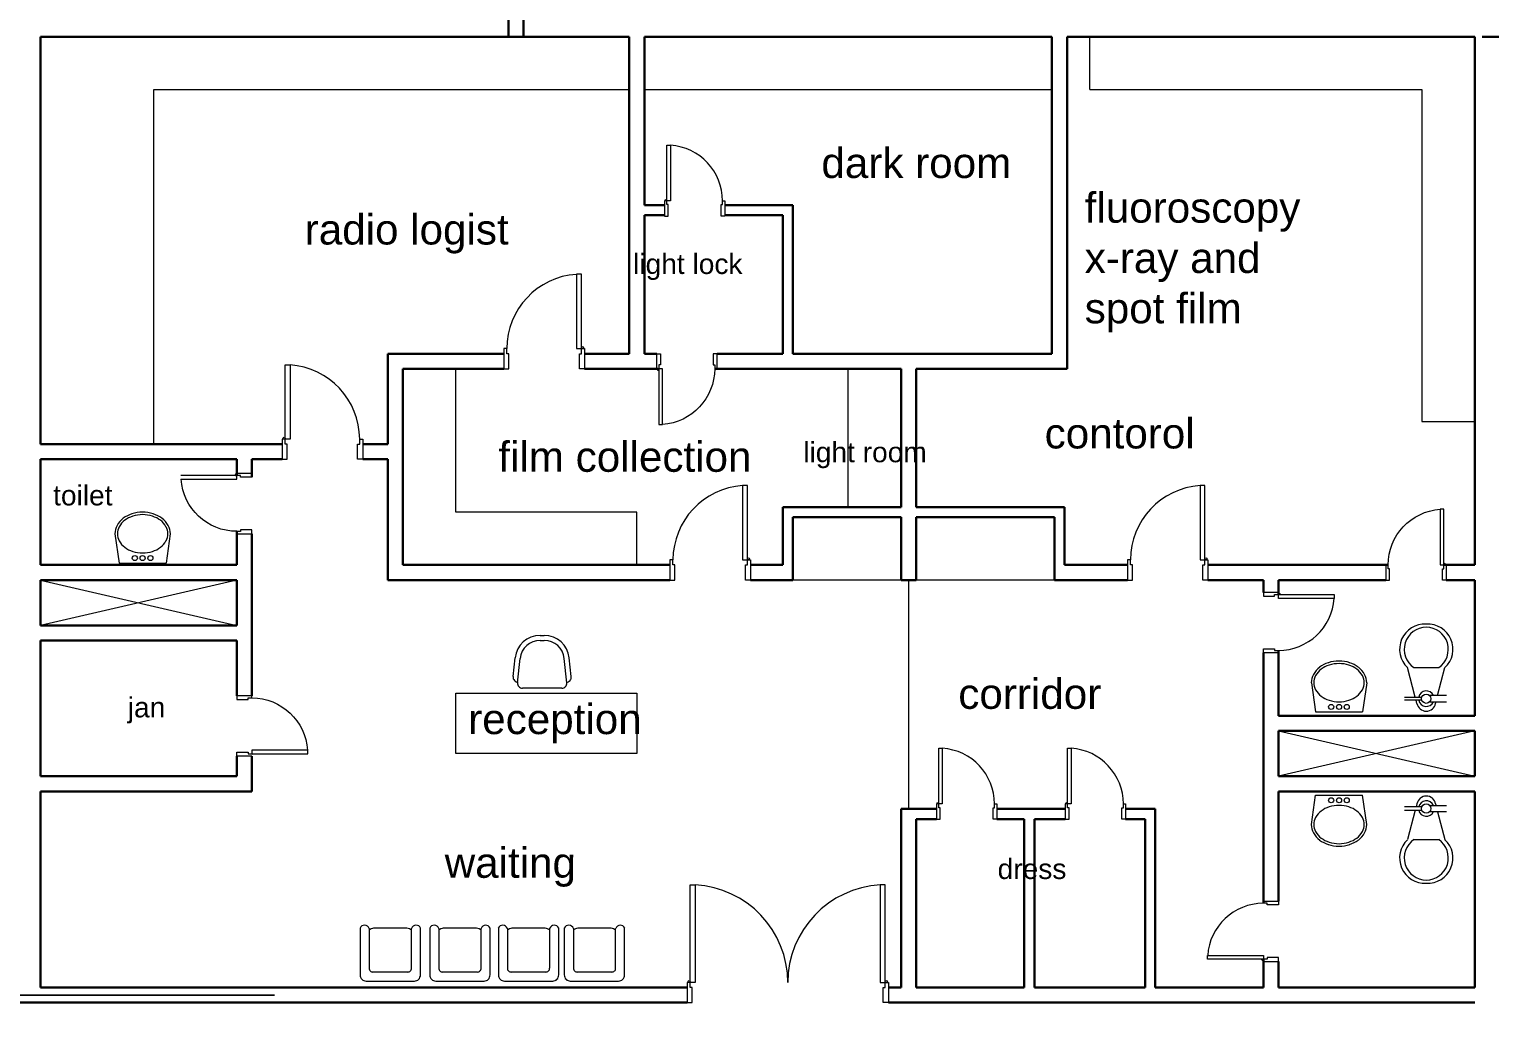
# Model space of a CAD drawing. Extents: x -59 to 582, y -1177 to 100.
# Drawn here: x 279.76 to 294.27, y -30.78 to -21.03 of the extents above; entities that cross this region are included whole.
import ezdxf

# ---------------------------------------------------------------- set-up
doc = ezdxf.new("R2010")
doc.units = 0
doc.header["$LTSCALE"] = 0.15
doc.layers.add('0 sockets', color=252, linetype='Continuous')
doc.layers.add('d1', color=252, linetype='Continuous')
for name, color, linetype, lineweight in [('anal', 252, 'Continuous', 20), ('DOOR', 252, 'Continuous', 20), ('FIXT', 252, 'Continuous', 9), ('FUR', 252, 'Continuous', 9), ('wall', 252, 'Continuous', 30), ('WC', 252, 'Continuous', 9)]:
    doc.layers.add(name, color=color, linetype=linetype, lineweight=lineweight)

# ---------------------------------------------------------------- blocks, each defined once
blk = doc.blocks.new('ARCH')
at = {"layer": 'anal'}
for p, q in [((90.3, 367.2), (90.3, 367.725)), ((81, 367.2), (85.725, 367.2)), ((81, 363.675), (81, 367.2)), ((85.875, 367.2), (89.925, 367.2)), ((90.3, 367.2), (93.6, 367.2)), ((93.6, 367.2), (93.6, 363.9)), ((87.9, 363.05), (87.9, 364.425)), ((93.6, 363.9), (94.125, 363.9)), ((81.825, 362.325), (79.875, 361.875)), ((79.875, 362.325), (81.825, 361.875)), ((88.5, 362.325), (88.5, 360.05)), ((84, 361.2), (85.8, 361.2)), ((84, 360.6), (84, 361.2)), ((85.8, 361.2), (85.8, 360.6)), ((94.125, 360.825), (92.175, 360.375)), ((92.175, 360.825), (94.125, 360.375)), ((85.8, 360.6), (84, 360.6)), ((77.4, 358.2), (82.2, 358.2)), ((82.2, 358.2), (77.4, 358.2))]:
    blk.add_line(p, q, dxfattribs=at)
at = {"layer": 'DOOR'}
for p, q in [((86.097, 366.093), (86.097, 366.648)), ((86.097, 366.648), (86.133, 366.648)), ((86.133, 366.648), (86.133, 366.093)), ((86.097, 366.093), (86.074, 366.093)), ((86.074, 366.093), (86.074, 365.943)), ((86.133, 366.093), (86.097, 366.093)), ((86.097, 366.056), (86.097, 366.093)), ((86.112, 366.056), (86.097, 366.056)), ((86.112, 365.943), (86.112, 366.056)), ((86.637, 365.943), (86.637, 366.056)), ((86.637, 366.056), (86.652, 366.056)), ((86.652, 366.093), (86.674, 366.093)), ((86.652, 366.056), (86.652, 366.093)), ((86.674, 366.093), (86.674, 365.943)), ((86.074, 365.943), (86.112, 365.943)), ((86.674, 365.943), (86.637, 365.943)), ((85.997, 364.425), (85.997, 364.575)), ((85.997, 364.575), (86.034, 364.575)), ((86.034, 364.575), (86.034, 364.463)), ((86.597, 364.575), (86.559, 364.575)), ((86.559, 364.575), (86.559, 364.463)), ((86.597, 364.425), (86.597, 364.575)), ((86.019, 364.425), (85.997, 364.425)), ((86.034, 364.463), (86.019, 364.463)), ((86.019, 364.463), (86.019, 364.425)), ((86.019, 364.425), (86.019, 363.87)), ((86.055, 364.425), (86.019, 364.425)), ((86.055, 363.87), (86.055, 364.425)), ((86.559, 364.463), (86.574, 364.463)), ((86.574, 364.463), (86.574, 364.425)), ((86.574, 364.425), (86.597, 364.425)), ((86.019, 363.87), (86.055, 363.87)), ((81.825, 363.364), (81.27, 363.364)), ((81.27, 363.328), (81.825, 363.328)), ((81.825, 363.364), (81.825, 363.386)), ((81.825, 363.386), (81.975, 363.386)), ((81.825, 363.328), (81.825, 363.364)), ((81.862, 363.364), (81.825, 363.364)), ((81.862, 363.349), (81.862, 363.364)), ((81.975, 363.349), (81.862, 363.349)), ((81.975, 363.386), (81.975, 363.349)), ((93.819, 363.03), (93.783, 363.03)), ((93.783, 363.03), (93.783, 362.475)), ((93.819, 362.475), (93.819, 363.03)), ((81.975, 362.824), (81.862, 362.824)), ((81.862, 362.824), (81.862, 362.809)), ((81.975, 362.786), (81.975, 362.824)), ((81.825, 362.809), (81.825, 362.786)), ((81.862, 362.809), (81.825, 362.809)), ((81.825, 362.786), (81.975, 362.786)), ((93.264, 362.475), (93.241, 362.475)), ((93.241, 362.475), (93.241, 362.325)), ((93.264, 362.437), (93.264, 362.475)), ((93.279, 362.437), (93.264, 362.437)), ((93.279, 362.325), (93.279, 362.437)), ((93.783, 362.475), (93.819, 362.475)), ((93.804, 362.325), (93.804, 362.437)), ((93.804, 362.437), (93.819, 362.437)), ((93.819, 362.475), (93.841, 362.475)), ((93.819, 362.437), (93.819, 362.475)), ((93.841, 362.475), (93.841, 362.325)), ((93.241, 362.325), (93.279, 362.325)), ((93.841, 362.325), (93.804, 362.325)), ((92.175, 362.202), (92.025, 362.202)), ((92.025, 362.202), (92.025, 362.165)), ((92.025, 362.165), (92.137, 362.165)), ((92.137, 362.165), (92.137, 362.18)), ((92.137, 362.18), (92.175, 362.18)), ((92.175, 362.18), (92.175, 362.202)), ((92.175, 362.18), (92.73, 362.18)), ((92.175, 362.143), (92.175, 362.18)), ((92.73, 362.143), (92.175, 362.143)), ((92.73, 362.18), (92.73, 362.143)), ((92.025, 361.602), (92.025, 361.64)), ((92.025, 361.64), (92.137, 361.64)), ((92.175, 361.602), (92.025, 361.602)), ((92.137, 361.64), (92.137, 361.625)), ((92.137, 361.625), (92.175, 361.625)), ((92.175, 361.625), (92.175, 361.602)), ((81.975, 361.176), (81.825, 361.176)), ((81.825, 361.176), (81.825, 361.139)), ((81.825, 361.139), (81.937, 361.139)), ((81.937, 361.139), (81.937, 361.154)), ((81.937, 361.154), (81.975, 361.154)), ((81.975, 361.154), (81.975, 361.176)), ((88.799, 360.655), (88.835, 360.655)), ((88.799, 360.1), (88.799, 360.655)), ((88.835, 360.655), (88.835, 360.1)), ((90.08, 360.655), (90.116, 360.655)), ((90.08, 360.1), (90.08, 360.655)), ((90.116, 360.655), (90.116, 360.1)), ((81.825, 360.576), (81.825, 360.614)), ((81.825, 360.614), (81.937, 360.614)), ((81.975, 360.576), (81.825, 360.576)), ((81.937, 360.614), (81.937, 360.599)), ((81.937, 360.599), (81.975, 360.599)), ((82.53, 360.635), (81.975, 360.635)), ((81.975, 360.635), (81.975, 360.599)), ((81.975, 360.599), (82.53, 360.599)), ((81.975, 360.599), (81.975, 360.591)), ((82.53, 360.599), (82.53, 360.635)), ((88.776, 360.1), (88.776, 359.95)), ((88.799, 360.1), (88.776, 360.1)), ((88.799, 360.062), (88.799, 360.1)), ((88.835, 360.1), (88.799, 360.1)), ((88.814, 360.062), (88.799, 360.062)), ((88.814, 359.95), (88.814, 360.062)), ((89.339, 360.062), (89.354, 360.062)), ((89.339, 359.95), (89.339, 360.062)), ((89.354, 360.062), (89.354, 360.1)), ((89.354, 360.1), (89.376, 360.1)), ((89.376, 360.1), (89.376, 359.95)), ((90.057, 360.1), (90.057, 359.95)), ((90.08, 360.1), (90.057, 360.1)), ((90.08, 360.062), (90.08, 360.1)), ((90.116, 360.1), (90.08, 360.1)), ((90.095, 360.062), (90.08, 360.062)), ((90.095, 359.95), (90.095, 360.062)), ((90.62, 360.062), (90.635, 360.062)), ((90.62, 359.95), (90.62, 360.062)), ((90.635, 360.062), (90.635, 360.1)), ((90.635, 360.1), (90.657, 360.1)), ((90.657, 360.1), (90.657, 359.95)), ((88.776, 359.95), (88.814, 359.95)), ((89.376, 359.95), (89.339, 359.95)), ((90.057, 359.95), (90.095, 359.95)), ((90.657, 359.95), (90.62, 359.95)), ((92.025, 359.135), (92.175, 359.135)), ((92.025, 359.113), (92.025, 359.135)), ((92.062, 359.113), (92.025, 359.113)), ((92.062, 359.098), (92.062, 359.113)), ((92.175, 359.098), (92.062, 359.098)), ((92.175, 359.135), (92.175, 359.098)), ((91.47, 358.594), (92.025, 358.594)), ((91.47, 358.558), (91.47, 358.594)), ((92.025, 358.558), (91.47, 358.558)), ((92.025, 358.594), (92.025, 358.558)), ((92.062, 358.558), (92.025, 358.558)), ((92.025, 358.558), (92.025, 358.535)), ((92.025, 358.535), (92.175, 358.535)), ((92.062, 358.573), (92.062, 358.558)), ((92.175, 358.573), (92.062, 358.573)), ((92.175, 358.535), (92.175, 358.573))]:
    blk.add_line(p, q, dxfattribs=at)
for points in [[(85.249, 364.625), (85.249, 365.365), (85.201, 365.365), (85.201, 364.625)], [(84.509, 364.625), (84.479, 364.625), (84.479, 364.425), (84.529, 364.425), (84.529, 364.575), (84.509, 364.575)], [(85.249, 364.625), (85.279, 364.625), (85.279, 364.425), (85.229, 364.425), (85.229, 364.575), (85.249, 364.575)], [(82.306, 363.725), (82.306, 364.465), (82.354, 364.465), (82.354, 363.725)], [(82.306, 363.725), (82.276, 363.725), (82.276, 363.525), (82.326, 363.525), (82.326, 363.675), (82.306, 363.675)], [(83.046, 363.725), (83.076, 363.725), (83.076, 363.525), (83.026, 363.525), (83.026, 363.675), (83.046, 363.675)], [(86.899, 362.525), (86.899, 363.265), (86.851, 363.265), (86.851, 362.525)], [(91.445, 362.525), (91.445, 363.265), (91.397, 363.265), (91.397, 362.525)], [(86.159, 362.525), (86.129, 362.525), (86.129, 362.325), (86.179, 362.325), (86.179, 362.475), (86.159, 362.475)], [(86.899, 362.525), (86.929, 362.525), (86.929, 362.325), (86.879, 362.325), (86.879, 362.475), (86.899, 362.475)], [(90.705, 362.525), (90.675, 362.525), (90.675, 362.325), (90.725, 362.325), (90.725, 362.475), (90.705, 362.475)], [(91.445, 362.525), (91.475, 362.525), (91.475, 362.325), (91.425, 362.325), (91.425, 362.475), (91.445, 362.475)], [(86.329, 358.325), (86.329, 359.295), (86.379, 359.295), (86.379, 358.325)], [(88.269, 358.325), (88.269, 359.295), (88.219, 359.295), (88.219, 358.325)], [(86.329, 358.325), (86.299, 358.325), (86.299, 358.125), (86.349, 358.125), (86.349, 358.275), (86.329, 358.275)], [(88.269, 358.325), (88.299, 358.325), (88.299, 358.125), (88.249, 358.125), (88.249, 358.275), (88.269, 358.275)]]:
    blk.add_lwpolyline(points, close=True, dxfattribs=at)
for centre in [(85.259, 364.635), (82.296, 363.735), (86.909, 362.535), (91.455, 362.535), (86.319, 358.335), (88.279, 358.335)]:
    blk.add_circle(centre, 0.01, dxfattribs=at)
for centre, radius, start, end in [((85.249, 364.625), 0.74, 93.7231, 180), ((82.306, 363.725), 0.74, 0, 86.2769), ((86.899, 362.525), 0.74, 93.7231, 180), ((91.445, 362.525), 0.74, 93.7231, 180), ((86.329, 358.325), 0.971, 0, 87.0492), ((88.271, 358.325), 0.971, 92.9508, 180)]:
    blk.add_arc(centre, radius, start, end, dxfattribs=at)
for centre, major_axis, start_param, end_param in [((86.097, 366.093), (0.392, 0.392), 5.497787, 7.003603), ((86.089, 366.101), (0.0053, 0.0053), 5.497787, 11.780972), ((92.182, 362.187), (0.0053, 0.0053), 3.926991, 10.210176), ((92.175, 362.18), (-0.392, 0.392), 2.356194, 3.86201), ((88.799, 360.1), (-0.392, 0.392), 3.926991, 5.432806), ((90.08, 360.1), (-0.392, 0.392), 3.926991, 5.432806), ((88.791, 360.107), (0.0053, 0.0053), 5.497787, 11.780972), ((90.072, 360.107), (0.0053, 0.0053), 5.497787, 11.780972), ((92.025, 358.558), (-0.392, 0.392), -0.785398, 0.720417), ((92.017, 358.55), (0.0053, 0.0053), 0.785398, 7.068583)]:
    blk.add_ellipse(centre, major_axis=major_axis, ratio=1, start_param=start_param, end_param=end_param, dxfattribs=at)
at = {"layer": 'DOOR', "extrusion": (0, 0, -1)}
for centre, major_axis, start_param, end_param in [((86.012, 364.418), (-0.0053, 0.0053), 2.356194490190417, 8.639379797370003), ((86.019, 364.425), (-0.392, 0.392), 2.356194, 3.86201), ((81.825, 363.364), (0.392, 0.392), 2.356194, 3.86201), ((81.817, 363.371), (-0.0053, 0.0053), 3.926991, 10.210176), ((93.819, 362.475), (-0.392, 0.392), 5.497787, 7.003603), ((93.826, 362.482), (-0.0053, 0.0053), 5.497787, 11.780972), ((81.975, 360.599), (0.392, 0.392), -0.785398, 0.720417), ((81.982, 360.591), (-0.0053, 0.0053), 5.497787, 7.068583)]:
    blk.add_ellipse(centre, major_axis=major_axis, ratio=1, start_param=start_param, end_param=end_param, dxfattribs=at)
at = {"layer": 'FIXT'}
for p, q in [((84, 363), (84, 364.425)), ((85.8, 363), (84, 363)), ((85.8, 362.475), (85.8, 363)), ((80.614, 362.785), (80.655, 362.494)), ((81.164, 362.785), (81.123, 362.494)), ((80.655, 362.494), (81.123, 362.494)), ((89.95, 362.325), (87.35, 362.325)), ((92.502, 361.305), (92.543, 361.014)), ((93.052, 361.305), (93.011, 361.014)), ((92.543, 361.014), (93.011, 361.014)), ((92.502, 359.895), (92.543, 360.186)), ((92.543, 360.186), (93.011, 360.186)), ((93.052, 359.895), (93.011, 360.186))]:
    blk.add_line(p, q, dxfattribs=at)
for centre in [(80.812, 362.544), (80.889, 362.544), (80.967, 362.544), (92.699, 361.064), (92.777, 361.064), (92.854, 361.064), (92.699, 360.136), (92.777, 360.136), (92.854, 360.136)]:
    blk.add_circle(centre, 0.025, dxfattribs=at)
for centre, radius, start, end in [((80.868, 362.714), 0.282, 107.4592, 127.2098), ((80.868, 362.714), 0.257, 107.4592, 127.2098), ((80.889, 362.647), 0.353, 90, 107.4592), ((80.889, 362.647), 0.328, 90, 107.4592), ((80.889, 362.647), 0.353, 72.5408, 90), ((80.889, 362.647), 0.328, 72.5408, 90), ((80.911, 362.714), 0.257, 52.7902, 72.5408), ((80.911, 362.714), 0.282, 52.7902, 72.5408), ((80.785, 362.785), 0.171, 151.387, 180), ((80.835, 362.758), 0.228, 127.2098, 151.387), ((80.785, 362.785), 0.146, 151.387, 180), ((80.835, 362.758), 0.203, 127.2098, 151.387), ((80.943, 362.758), 0.203, 28.613, 52.7902), ((80.943, 362.758), 0.228, 28.613, 52.7902), ((80.994, 362.785), 0.146, 0, 28.613), ((80.994, 362.785), 0.171, 0, 28.613), ((80.785, 362.785), 0.146, 180, 208.613), ((80.835, 362.812), 0.203, 208.613, 232.7902), ((80.943, 362.812), 0.203, 307.2098, 331.387), ((80.994, 362.785), 0.146, 331.387, 360), ((80.868, 362.855), 0.257, 232.7902, 252.5408), ((80.889, 362.923), 0.328, 252.5408, 270), ((80.889, 362.923), 0.328, 270, 287.4592), ((80.911, 362.855), 0.257, 287.4592, 307.2098), ((92.777, 361.167), 0.353, 90, 107.4592), ((92.777, 361.167), 0.353, 72.5408, 90), ((92.672, 361.305), 0.171, 151.387, 180), ((92.723, 361.278), 0.228, 127.2098, 151.387), ((92.672, 361.305), 0.146, 151.387, 180), ((92.723, 361.278), 0.203, 127.2098, 151.387), ((92.755, 361.234), 0.282, 107.4592, 127.2098), ((92.755, 361.234), 0.257, 107.4592, 127.2098), ((92.777, 361.167), 0.328, 90, 107.4592), ((92.777, 361.167), 0.328, 72.5408, 90), ((92.798, 361.234), 0.257, 52.7902, 72.5408), ((92.798, 361.234), 0.282, 52.7902, 72.5408), ((92.831, 361.278), 0.203, 28.613, 52.7902), ((92.831, 361.278), 0.228, 28.613, 52.7902), ((92.881, 361.305), 0.146, 0, 28.613), ((92.881, 361.305), 0.171, 0, 28.613), ((92.672, 361.305), 0.146, 180, 208.613), ((92.723, 361.332), 0.203, 208.613, 232.7902), ((92.831, 361.332), 0.203, 307.2098, 331.387), ((92.881, 361.305), 0.146, 331.387, 360), ((92.755, 361.375), 0.257, 232.7902, 252.5408), ((92.777, 361.443), 0.328, 252.5408, 270), ((92.777, 361.443), 0.328, 270, 287.4592), ((92.798, 361.375), 0.257, 287.4592, 307.2098), ((92.755, 359.825), 0.257, 107.4592, 127.2098), ((92.777, 359.757), 0.328, 90, 107.4592), ((92.777, 359.757), 0.328, 72.5408, 90), ((92.798, 359.825), 0.257, 52.7902, 72.5408), ((92.672, 359.895), 0.146, 151.387, 180), ((92.723, 359.868), 0.203, 127.2098, 151.387), ((92.831, 359.868), 0.203, 28.613, 52.7902), ((92.881, 359.895), 0.146, 0, 28.613), ((92.672, 359.895), 0.171, 180, 208.613), ((92.723, 359.922), 0.228, 208.613, 232.7902), ((92.672, 359.895), 0.146, 180, 208.613), ((92.723, 359.922), 0.203, 208.613, 232.7902), ((92.831, 359.922), 0.203, 307.2098, 331.387), ((92.831, 359.922), 0.228, 307.2098, 331.387), ((92.881, 359.895), 0.146, 331.387, 360), ((92.881, 359.895), 0.171, 331.387, 360), ((92.755, 359.966), 0.282, 232.7902, 252.5408), ((92.755, 359.966), 0.257, 232.7902, 252.5408), ((92.777, 360.033), 0.353, 252.5408, 270), ((92.777, 360.033), 0.328, 252.5408, 270), ((92.777, 360.033), 0.328, 270, 287.4592), ((92.777, 360.033), 0.353, 270, 287.4592), ((92.798, 359.966), 0.257, 287.4592, 307.2098), ((92.798, 359.966), 0.282, 287.4592, 307.2098)]:
    blk.add_arc(centre, radius, start, end, dxfattribs=at)
at = {"layer": 'FUR'}
for p, q in [((84.839, 361.775), (84.88, 361.775)), ((84.839, 361.725), (84.88, 361.725)), ((84.57, 361.365), (84.59, 361.552)), ((84.614, 361.304), (84.64, 361.546)), ((85.105, 361.304), (85.078, 361.546)), ((85.148, 361.365), (85.128, 361.552)), ((85.055, 361.25), (84.664, 361.25)), ((83.05, 358.865), (83.05, 358.4)), ((83.14, 358.863), (83.14, 358.467)), ((83.515, 358.865), (83.185, 358.865)), ((83.56, 358.467), (83.56, 358.863)), ((83.65, 358.4), (83.65, 358.865)), ((83.742, 358.865), (83.742, 358.4)), ((83.832, 358.863), (83.832, 358.467)), ((84.207, 358.865), (83.877, 358.865)), ((84.252, 358.467), (84.252, 358.863)), ((84.342, 358.4), (84.342, 358.865)), ((84.424, 358.865), (84.424, 358.4)), ((84.514, 358.863), (84.514, 358.467)), ((84.889, 358.865), (84.559, 358.865)), ((84.934, 358.467), (84.934, 358.863)), ((85.024, 358.4), (85.024, 358.865)), ((85.079, 358.865), (85.079, 358.4)), ((85.169, 358.863), (85.169, 358.467)), ((85.544, 358.865), (85.214, 358.865)), ((85.589, 358.467), (85.589, 358.863)), ((85.679, 358.4), (85.679, 358.865)), ((83.11, 358.34), (83.59, 358.34)), ((83.178, 358.43), (83.523, 358.43)), ((83.802, 358.34), (84.282, 358.34)), ((83.87, 358.43), (84.215, 358.43)), ((84.484, 358.34), (84.964, 358.34)), ((84.551, 358.43), (84.896, 358.43)), ((85.139, 358.34), (85.619, 358.34)), ((85.207, 358.43), (85.552, 358.43))]:
    blk.add_line(p, q, dxfattribs=at)
for centre, radius, start, end in [((84.839, 361.525), 0.25, 90, 173.857), ((84.839, 361.525), 0.2, 90, 173.857), ((84.88, 361.525), 0.25, 6.143, 90), ((84.88, 361.525), 0.2, 6.143, 90), ((84.62, 361.36), 0.05, 173.857, 270), ((85.099, 361.36), 0.05, 270, 6.143), ((84.664, 361.3), 0.05, 175.0303, 270), ((85.055, 361.3), 0.05, 270, 4.9697)]:
    blk.add_arc(centre, radius, start, end, dxfattribs=at)
for centre, major_axis, start_param, end_param in [((83.095, 358.847), (-0.0339, 0.0339), 4.256093, 6.69338), ((83.606, 358.847), (0.0339, 0.0339), 5.87299, 8.310278), ((83.787, 358.847), (-0.0339, 0.0339), 4.256093, 6.69338), ((84.297, 358.847), (0.0339, 0.0339), 5.87299, 8.310278), ((84.468, 358.847), (-0.0339, 0.0339), 4.256093, 6.69338), ((84.979, 358.847), (0.0339, 0.0339), 5.87299, 8.310278), ((85.124, 358.847), (-0.0339, 0.0339), 4.256093, 6.69338), ((85.635, 358.847), (0.0339, 0.0339), 5.87299, 8.310278), ((83.185, 358.805), (-0.0424, 0.0424), -0.785398, 0.062664), ((83.515, 358.805), (0.0424, 0.0424), 6.220521, 7.068583), ((83.877, 358.805), (-0.0424, 0.0424), -0.785398, 0.062664), ((84.207, 358.805), (0.0424, 0.0424), 6.220521, 7.068583), ((84.559, 358.805), (-0.0424, 0.0424), -0.785398, 0.062664), ((84.889, 358.805), (0.0424, 0.0424), 6.220521, 7.068583), ((85.214, 358.805), (-0.0424, 0.0424), -0.785398, 0.062664), ((85.544, 358.805), (0.0424, 0.0424), 6.220521, 7.068583), ((83.178, 358.467), (0.0265, 0.0265), 2.356194, 3.926991), ((83.523, 358.467), (-0.0265, 0.0265), 2.356194, 3.926991), ((83.87, 358.467), (0.0265, 0.0265), 2.356194, 3.926991), ((84.215, 358.467), (-0.0265, 0.0265), 2.356194, 3.926991), ((84.551, 358.467), (0.0265, 0.0265), 2.356194, 3.926991), ((84.896, 358.467), (-0.0265, 0.0265), 2.356194, 3.926991), ((85.207, 358.467), (0.0265, 0.0265), 2.356194, 3.926991), ((85.552, 358.467), (-0.0265, 0.0265), 2.356194, 3.926991), ((83.11, 358.4), (0.0424, 0.0424), 2.356194, 3.926991), ((83.59, 358.4), (-0.0424, 0.0424), 2.356194, 3.926991), ((83.802, 358.4), (0.0424, 0.0424), 2.356194, 3.926991), ((84.282, 358.4), (-0.0424, 0.0424), 2.356194, 3.926991), ((84.484, 358.4), (0.0424, 0.0424), 2.356194, 3.926991), ((84.964, 358.4), (-0.0424, 0.0424), 2.356194, 3.926991), ((85.139, 358.4), (0.0424, 0.0424), 2.356194, 3.926991), ((85.619, 358.4), (-0.0424, 0.0424), 2.356194, 3.926991)]:
    blk.add_ellipse(centre, major_axis=major_axis, ratio=1, start_param=start_param, end_param=end_param, dxfattribs=at)
at = {"layer": 'wall'}
for p, q in [((84.525, 367.725), (84.525, 374.925)), ((84.675, 372.525), (84.675, 367.725)), ((80.925, 367.725), (79.875, 367.725)), ((79.875, 367.725), (85.725, 367.725)), ((79.875, 367.725), (79.875, 363.675)), ((84.675, 367.725), (80.925, 367.725)), ((85.725, 367.725), (84.525, 367.725)), ((85.725, 367.725), (84.675, 367.725)), ((85.725, 367.725), (84.675, 367.725)), ((85.725, 367.725), (85.725, 364.575)), ((89.475, 367.725), (85.875, 367.725)), ((89.925, 367.725), (85.875, 367.725)), ((85.875, 367.725), (89.925, 367.725)), ((85.875, 367.725), (85.875, 366.05)), ((89.925, 367.725), (85.875, 367.725)), ((89.925, 367.725), (89.925, 364.575)), ((91.875, 367.725), (90.075, 367.725)), ((94.125, 367.725), (90.075, 367.725)), ((90.075, 367.725), (94.125, 367.725)), ((90.075, 367.725), (90.075, 364.425)), ((90.075, 367.725), (91.725, 367.725)), ((94.125, 367.725), (94.125, 362.475)), ((94.125, 367.725), (94.125, 362.475)), ((94.125, 362.475), (94.125, 367.725)), ((94.125, 366.031), (94.125, 367.725)), ((94.125, 362.475), (94.125, 367.725)), ((94.2, 367.725), (99.525, 367.725)), ((86.074, 366.05), (85.875, 366.05)), ((87.35, 366.05), (86.674, 366.05)), ((87.35, 364.575), (87.35, 366.05)), ((86.074, 365.95), (85.875, 365.95)), ((85.875, 365.95), (85.875, 364.575)), ((87.25, 365.95), (86.674, 365.95)), ((87.25, 364.575), (87.25, 365.95)), ((94.125, 366), (94.125, 362.475)), ((83.325, 364.575), (83.325, 363.675)), ((84.479, 364.575), (83.325, 364.575)), ((85.725, 364.575), (85.279, 364.575)), ((85.997, 364.575), (85.875, 364.575)), ((87.25, 364.575), (86.597, 364.575)), ((89.925, 364.575), (87.35, 364.575)), ((83.475, 364.425), (83.475, 362.475)), ((84.479, 364.425), (83.475, 364.425)), ((85.8, 364.425), (85.279, 364.425)), ((86.01, 364.425), (85.8, 364.425)), ((88.425, 364.425), (86.574, 364.425)), ((88.425, 364.425), (88.425, 363.05)), ((88.575, 364.425), (88.575, 363.05)), ((90.075, 364.425), (88.575, 364.425)), ((82.276, 363.675), (79.875, 363.675)), ((83.325, 363.675), (83.076, 363.675)), ((94.125, 362.475), (94.125, 363.6)), ((79.875, 363.525), (79.875, 363.375)), ((81.825, 363.525), (79.875, 363.525)), ((81.825, 363.525), (81.825, 363.371)), ((81.975, 363.525), (81.975, 363.349)), ((82.276, 363.525), (81.975, 363.525)), ((83.325, 363.525), (83.076, 363.525)), ((83.325, 363.525), (83.325, 362.325)), ((79.875, 363.375), (79.875, 362.475)), ((88.425, 363.05), (87.25, 363.05)), ((87.25, 363.05), (87.25, 362.475)), ((88.575, 363.05), (90.05, 363.05)), ((90.05, 363.05), (90.05, 362.475)), ((88.425, 362.95), (87.35, 362.95)), ((87.35, 362.95), (87.35, 362.325)), ((88.425, 362.95), (88.425, 362.325)), ((88.575, 362.95), (88.575, 362.325)), ((88.575, 362.95), (89.95, 362.95)), ((89.95, 362.95), (89.95, 362.325)), ((81.825, 362.809), (81.825, 362.475)), ((81.975, 362.786), (81.975, 361.176)), ((79.875, 362.475), (81.825, 362.475)), ((83.475, 362.475), (86.129, 362.475)), ((86.929, 362.475), (87.25, 362.475)), ((90.675, 362.475), (90.05, 362.475)), ((93.263, 362.475), (91.475, 362.475)), ((94.125, 362.475), (93.825, 362.475)), ((79.875, 362.325), (79.875, 361.875)), ((79.875, 362.325), (81.825, 362.325)), ((81.825, 362.325), (81.825, 361.875)), ((83.325, 362.325), (86.129, 362.325)), ((86.929, 362.325), (87.35, 362.325)), ((88.575, 362.325), (88.425, 362.325)), ((90.675, 362.325), (89.95, 362.325)), ((92.025, 362.325), (91.475, 362.325)), ((92.025, 362.325), (92.025, 362.202)), ((92.175, 362.325), (92.175, 362.187)), ((93.241, 362.325), (92.175, 362.325)), ((94.125, 362.325), (93.841, 362.325)), ((94.125, 362.325), (94.125, 361.875)), ((94.125, 360.975), (94.125, 362.325)), ((94.125, 362.325), (94.125, 360.975)), ((94.125, 360.975), (94.125, 362.325)), ((94.125, 360.975), (94.125, 362.325)), ((79.875, 361.875), (81.825, 361.875)), ((79.875, 360.375), (79.875, 361.725)), ((79.875, 361.725), (81.825, 361.725)), ((81.825, 361.725), (81.825, 361.176)), ((92.025, 361.602), (92.025, 359.113)), ((92.175, 361.625), (92.175, 360.975)), ((94.125, 360.975), (92.175, 360.975)), ((92.175, 360.825), (92.175, 360.375)), ((94.125, 360.825), (92.175, 360.825)), ((94.125, 360.825), (94.125, 360.375)), ((94.125, 360.375), (94.125, 360.825)), ((94.125, 360.375), (94.125, 360.825)), ((81.825, 360.576), (81.825, 360.375)), ((81.975, 360.576), (81.975, 360.225)), ((81.825, 360.375), (79.875, 360.375)), ((94.125, 360.375), (92.175, 360.375)), ((79.875, 360.225), (79.875, 358.275)), ((81.975, 360.225), (79.875, 360.225)), ((94.125, 360.225), (92.175, 360.225)), ((92.175, 360.225), (92.175, 359.135)), ((94.125, 358.275), (94.125, 360.225)), ((94.125, 358.275), (94.125, 360.225)), ((94.125, 360.225), (94.125, 358.275)), ((94.125, 360.225), (94.125, 358.275)), ((88.777, 360.05), (88.425, 360.05)), ((88.425, 360.05), (88.425, 358.275)), ((88.575, 359.95), (88.575, 358.275)), ((88.575, 359.95), (88.776, 359.95)), ((90.057, 360.05), (89.376, 360.05)), ((89.65, 359.95), (89.376, 359.95)), ((89.65, 358.275), (89.65, 359.95)), ((89.75, 358.275), (89.75, 359.95)), ((89.75, 359.95), (90.057, 359.95)), ((90.95, 360.05), (90.657, 360.05)), ((90.85, 359.95), (90.657, 359.95)), ((90.85, 358.275), (90.85, 359.95)), ((90.95, 358.275), (90.95, 360.05)), ((94.125, 358.275), (94.125, 359.925)), ((92.025, 358.55), (92.025, 358.275)), ((92.175, 358.275), (92.175, 358.535)), ((80.4, 358.275), (79.875, 358.275)), ((80.4, 358.275), (86.299, 358.275)), ((84.675, 358.275), (86.299, 358.275)), ((88.425, 358.275), (88.299, 358.275)), ((88.299, 358.275), (88.425, 358.275)), ((88.575, 358.275), (89.65, 358.275)), ((88.575, 358.275), (89.65, 358.275)), ((89.75, 358.275), (90.85, 358.275)), ((89.75, 358.275), (90.85, 358.275)), ((90.95, 358.275), (92.025, 358.275)), ((90.95, 358.275), (92.025, 358.275)), ((92.175, 358.275), (94.125, 358.275)), ((92.175, 358.275), (94.125, 358.275)), ((80.4, 358.125), (73.899, 358.125)), ((80.325, 358.125), (86.299, 358.125)), ((84.525, 358.125), (86.299, 358.125)), ((88.299, 358.125), (94.125, 358.125)), ((88.299, 358.125), (89.325, 358.125)), ((89.475, 358.125), (94.125, 358.125))]:
    blk.add_line(p, q, dxfattribs=at)
at = {"layer": 'WC'}
for p, q in [((93.535, 361.162), (93.459, 361.455)), ((93.52, 361.455), (93.768, 361.455)), ((93.757, 361.177), (93.829, 361.455)), ((93.428, 361.161), (93.601, 361.161)), ((93.601, 361.13), (93.428, 361.13)), ((93.551, 361.099), (93.543, 361.131)), ((93.678, 361.115), (93.845, 361.115)), ((93.845, 361.177), (93.679, 361.177)), ((93.737, 361.099), (93.741, 361.115)), ((93.601, 360.07), (93.428, 360.07)), ((93.551, 360.101), (93.543, 360.069)), ((93.678, 360.085), (93.845, 360.085)), ((93.737, 360.101), (93.741, 360.085)), ((93.428, 360.039), (93.601, 360.039)), ((93.535, 360.038), (93.459, 359.745)), ((93.845, 360.023), (93.679, 360.023)), ((93.757, 360.023), (93.829, 359.745)), ((93.52, 359.745), (93.768, 359.745))]:
    blk.add_line(p, q, dxfattribs=at)
for centre in [(93.644, 361.146), (93.644, 360.054)]:
    blk.add_circle(centre, 0.0463, dxfattribs=at)
for centre, radius, start, end in [((93.629, 361.638), 0.25, 86.62, 226.9828), ((93.645, 361.636), 0.22, 90.3, 235.4946), ((93.659, 361.638), 0.25, 313.0172, 93.38), ((93.643, 361.636), 0.22, 304.5054, 89.7), ((93.644, 361.146), 0.0772, 23.4137, 168.1237), ((93.644, 361.116), 0.0942, 190.3889, 349.6111), ((93.644, 361.146), 0.0772, 191.423, 337.1495), ((93.644, 360.084), 0.0942, 10.3889, 169.6111), ((93.644, 360.054), 0.0772, 22.8505, 168.577), ((93.644, 360.054), 0.0772, 191.8763, 336.5863), ((93.629, 359.562), 0.25, 133.0172, 273.38), ((93.645, 359.564), 0.22, 124.5054, 269.7), ((93.643, 359.564), 0.22, 270.3, 55.4946), ((93.659, 359.562), 0.25, 266.62, 46.9828)]:
    blk.add_arc(centre, radius, start, end, dxfattribs=at)
at = {"layer": 'd1', "width": 2.4256, "attachment_point": 1}
for s, insert, char_height in [('{\\fArial|b0|i0|c0|p34;dark room}', (87.634, 366.621), 0.3), ('{\\fArial|b0|i0|c0|p34;fluoroscopy x-ray and spot film}', (90.25, 366.177), 0.3), ('{\\fArial|b0|i0|c0|p34;radio logist}', (82.5, 365.96), 0.3), ('{\\fArial|b0|i0|c0|p34;light lock}', (85.763, 365.567), 0.2), ('{\\fArial|b0|i0|c0|p34;contorol}', (89.852, 363.933), 0.3), ('{\\fArial|b0|i0|c0|p34;film collection}', (84.424, 363.701), 0.3), ('{\\fArial|b0|i0|c0|p34;light room}', (87.454, 363.696), 0.2), ('{\\fArial|b0|i0|c0|p34;toilet}', (80, 363.267), 0.2), ('{\\fArial|b0|i0|c0|p34;corridor}', (88.994, 361.345), 0.3), ('{\\fArial|b0|i0|c0|p34;jan}', (80.742, 361.16), 0.2), ('{\\fArial|b0|i0|c0|p34;reception}', (84.124, 361.094), 0.3), ('{\\fArial|b0|i0|c0|p34;waiting}', (83.891, 359.666), 0.3), ('{\\fArial|b0|i0|c0|p34;dress}', (89.385, 359.554), 0.2)]:
    blk.add_mtext(s, dxfattribs=dict(at, insert=insert, char_height=char_height))
blk = doc.blocks.new('EE')
at = {"layer": '0 sockets'}
h = blk.add_hatch(color=6, dxfattribs=at)
h.dxf.hatch_style = 1
h.paths.add_polyline_path([(582.394, 81.841), (-59.115, 81.841), (-59.115, -114.582), (582.394, -114.582)])
h.paths.add_polyline_path([(577.394, 76.841), (577.394, -109.582), (-54.115, -109.582), (-54.115, 76.841)], flags=16)
h.paths.add_polyline_path([(408.026, -15.139, -1), (406.517, -15.139, -1)], flags=0)
h.paths.add_polyline_path([(457.783, -31.119, 0.414214), (457.683, -31.019), (444.311, -31.019, 0.414214), (444.211, -31.119), (444.211, -48.447), (415.834, -48.447), (415.834, -19.483), (417.425, -19.483, 0.414214), (417.525, -19.383), (417.525, -15.239, 0.414214), (417.425, -15.139), (407.274, -15.139), (407.271, -15.893), (407.271, -15.139), (417.525, -15.139), (417.525, -19.483), (415.934, -19.483, 0.414214), (415.834, -19.583), (415.834, -48.347, 0.414214), (415.934, -48.447), (444.111, -48.447, 0.414214), (444.211, -48.347), (444.211, -31.019), (457.783, -31.019)], flags=0)
h.paths.add_polyline_path([(244.611, -46.068), (244.611, -46.014), (244.523, -46.014, -0.279526)], flags=0)
h.paths.add_polyline_path([(404.69, 26.947), (525.035, 26.947), (525.035, 46.285), (404.69, 46.285)], flags=8)
h.paths.add_polyline_path([(202.644, 24.078), (289.319, 24.078), (289.319, 38.411), (202.644, 38.411)], flags=8)
h.paths.add_polyline_path([(30.92, 26.429), (112.59, 26.429), (112.59, 40.761), (30.92, 40.761)], flags=8)
h.paths.add_polyline_path([(441.881, -10.206), (442.216, -10.206), (442.216, -9.756), (441.881, -9.756)], flags=8)
h.paths.add_polyline_path([(422.272, -10.246), (422.622, -10.246), (422.622, -9.796), (422.272, -9.796)], flags=8)
h.paths.add_polyline_path([(406.509, -14.41), (406.859, -14.41), (406.859, -13.96), (406.509, -13.96)], flags=8)
h.paths.add_polyline_path([(406.21, -35.713), (406.546, -35.713), (406.546, -35.263), (406.21, -35.263)], flags=8)
h.paths.add_polyline_path([(422.841, -60.607), (423.191, -60.607), (423.191, -60.157), (422.841, -60.157)], flags=8)
h.paths.add_polyline_path([(442.391, -60.84), (442.755, -60.84), (442.755, -60.39), (442.391, -60.39)], flags=8)
h.paths.add_polyline_path([(456.844, -54.1), (457.194, -54.1), (457.194, -53.65), (456.844, -53.65)], flags=8)
h.paths.add_polyline_path([(470.858, -50.81), (471.208, -50.81), (471.208, -50.36), (470.858, -50.36)], flags=8)
h.paths.add_polyline_path([(490.123, -50.756), (490.345, -50.756), (490.345, -50.306), (490.123, -50.306)], flags=8)
h.paths.add_polyline_path([(225.509, -20.343), (226.134, -20.343), (226.134, -20.118), (225.509, -20.118)], flags=8)
h.paths.add_polyline_path([(233.7, -19.938), (234.325, -19.938), (234.325, -19.713), (233.7, -19.713)], flags=8)
h.paths.add_polyline_path([(241.875, -19.552), (242.5, -19.552), (242.5, -19.327), (241.875, -19.327)], flags=8)
h.paths.add_polyline_path([(245.171, -24.632), (245.796, -24.632), (245.796, -24.407), (245.171, -24.407)], flags=8)
h.paths.add_polyline_path([(247.813, -19.255), (248.438, -19.255), (248.438, -19.03), (247.813, -19.03)], flags=8)
h.paths.add_polyline_path([(249.648, -13.387), (250.273, -13.387), (250.273, -13.162), (249.648, -13.162)], flags=8)
h.paths.add_polyline_path([(257.323, -15.794), (257.948, -15.794), (257.948, -15.569), (257.323, -15.569)], flags=8)
h.paths.add_polyline_path([(257.582, -13.183), (258.157, -13.183), (258.157, -12.958), (257.582, -12.958)], flags=8)
h.paths.add_polyline_path([(264.064, -13.101), (264.664, -13.101), (264.664, -12.876), (264.064, -12.876)], flags=8)
h.paths.add_polyline_path([(288.789, -40.902), (289.364, -40.902), (289.364, -40.677), (288.789, -40.677)], flags=8)
h.paths.add_polyline_path([(280.687, -41.005), (281.262, -41.005), (281.262, -40.78), (280.687, -40.78)], flags=8)
h.paths.add_polyline_path([(270.864, -40.875), (271.439, -40.875), (271.439, -40.65), (270.864, -40.65)], flags=8)
h.paths.add_polyline_path([(261.434, -40.771), (262.009, -40.771), (262.009, -40.546), (261.434, -40.546)], flags=8)
h.paths.add_polyline_path([(254.764, -40.853), (255.339, -40.853), (255.339, -40.628), (254.764, -40.628)], flags=8)
h.paths.add_polyline_path([(247.008, -40.845), (247.583, -40.845), (247.583, -40.62), (247.008, -40.62)], flags=8)
h.paths.add_polyline_path([(245.852, -36.479), (246.427, -36.479), (246.427, -36.254), (245.852, -36.254)], flags=8)
h.paths.add_polyline_path([(243.934, -41.639), (244.509, -41.639), (244.509, -41.414), (243.934, -41.414)], flags=8)
h.paths.add_polyline_path([(245.534, -46.587), (246.059, -46.587), (246.059, -46.362), (245.534, -46.362)], flags=8)
h.paths.add_polyline_path([(245.361, -51.832), (245.911, -51.832), (245.911, -51.607), (245.361, -51.607)], flags=8)
h.paths.add_polyline_path([(239.721, -52.272), (240.321, -52.272), (240.321, -52.047), (239.721, -52.047)], flags=8)
h.paths.add_polyline_path([(232.069, -52.917), (232.669, -52.917), (232.669, -52.692), (232.069, -52.692)], flags=8)
h.paths.add_polyline_path([(225.559, -53.646), (226.159, -53.646), (226.159, -53.421), (225.559, -53.421)], flags=8)
h.paths.add_polyline_path([(227.614, -48.128), (228.214, -48.128), (228.214, -47.903), (227.614, -47.903)], flags=8)
h.paths.add_polyline_path([(219.528, -49.489), (220.128, -49.489), (220.128, -49.264), (219.528, -49.264)], flags=8)
h.paths.add_polyline_path([(217.77, -44.284), (218.37, -44.284), (218.37, -44.059), (217.77, -44.059)], flags=8)
h.paths.add_polyline_path([(216.443, -34.713), (217.043, -34.713), (217.043, -34.488), (216.443, -34.488)], flags=8)
h.paths.add_polyline_path([(216.799, -27.091), (217.399, -27.091), (217.399, -26.866), (216.799, -26.866)], flags=8)
h.paths.add_polyline_path([(216.729, -21.755), (217.279, -21.755), (217.279, -21.53), (216.729, -21.53)], flags=8)
h.paths.add_polyline_path([(84.862, -42.445), (85.387, -42.445), (85.387, -42.22), (84.862, -42.22)], flags=8)
h.paths.add_polyline_path([(82.46, -48.761), (83.01, -48.761), (83.01, -48.536), (82.46, -48.536)], flags=8)
h.paths.add_polyline_path([(78.417, -48.71), (78.942, -48.71), (78.942, -48.485), (78.417, -48.485)], flags=8)
h.paths.add_polyline_path([(75.547, -42.452), (76.072, -42.452), (76.072, -42.227), (75.547, -42.227)], flags=8)
h.paths.add_polyline_path([(74.019, -42.418), (74.544, -42.418), (74.544, -42.193), (74.019, -42.193)], flags=8)
h.paths.add_polyline_path([(72.86, -48.761), (73.385, -48.761), (73.385, -48.536), (72.86, -48.536)], flags=8)
h.paths.add_polyline_path([(68.651, -48.707), (69.176, -48.707), (69.176, -48.482), (68.651, -48.482)], flags=8)
h.paths.add_polyline_path([(69.271, -42.456), (69.796, -42.456), (69.796, -42.231), (69.271, -42.231)], flags=8)
h.paths.add_polyline_path([(65.66, -42.443), (66.185, -42.443), (66.185, -42.218), (65.66, -42.218)], flags=8)
h.paths.add_polyline_path([(63.354, -48.708), (63.879, -48.708), (63.879, -48.483), (63.354, -48.483)], flags=8)
h.paths.add_polyline_path([(58.957, -48.718), (59.432, -48.718), (59.432, -48.493), (58.957, -48.493)], flags=8)
h.paths.add_polyline_path([(56.584, -43.041), (57.084, -43.041), (57.084, -42.816), (56.584, -42.816)], flags=8)
h.paths.add_polyline_path([(55.215, -39.312), (55.765, -39.312), (55.765, -39.087), (55.215, -39.087)], flags=8)
h.paths.add_polyline_path([(47.25, -39.118), (47.8, -39.118), (47.8, -38.893), (47.25, -38.893)], flags=8)
h.paths.add_polyline_path([(36.681, -56.177), (37.231, -56.177), (37.231, -55.952), (36.681, -55.952)], flags=8)
h.paths.add_polyline_path([(28.093, -56.08), (28.643, -56.08), (28.643, -55.855), (28.093, -55.855)], flags=8)
h.paths.add_polyline_path([(11.224, -49.617), (11.774, -49.617), (11.774, -49.392), (11.224, -49.392)], flags=8)
h.paths.add_polyline_path([(15.154, -39.272), (15.704, -39.272), (15.704, -39.047), (15.154, -39.047)], flags=8)
h.paths.add_polyline_path([(15.215, -30.394), (15.765, -30.394), (15.765, -30.169), (15.215, -30.169)], flags=8)
h.paths.add_polyline_path([(12.584, -22.24), (13.134, -22.24), (13.134, -22.015), (12.584, -22.015)], flags=8)
h.paths.add_polyline_path([(13.44, -29.574), (13.94, -29.574), (13.94, -29.349), (13.44, -29.349)], flags=8)

msp = doc.modelspace()

# ---------------------------------------------------------------- block references
at = {"layer": '0 sockets', "color": 3}
for name, p in [('EE', (0, 0)), ('ARCH', (200, -388.83))]:
    msp.add_blockref(name, p, dxfattribs=at)

doc.saveas('drawing.dxf')
